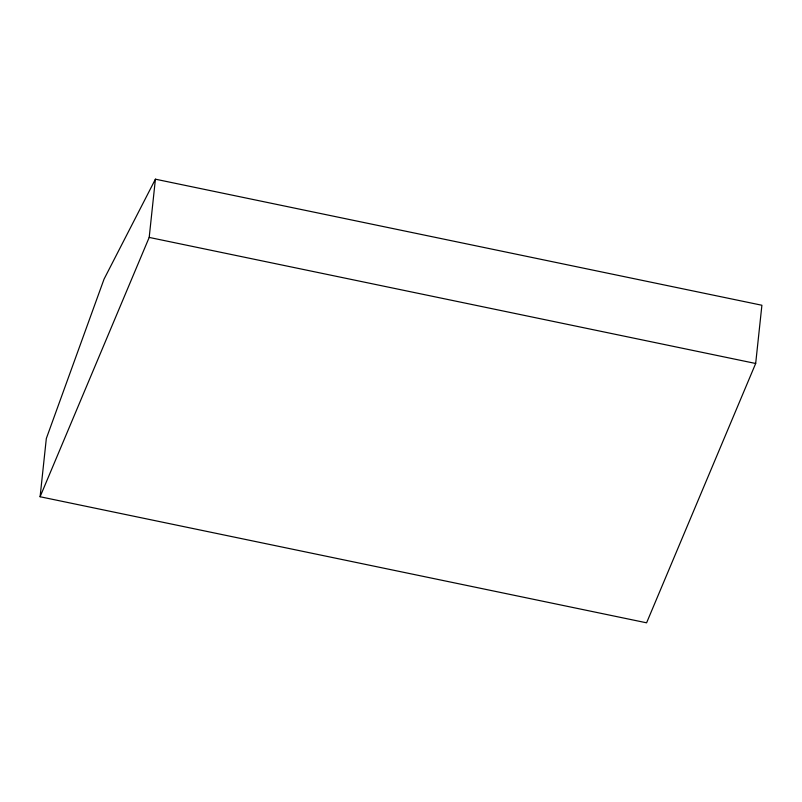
<?xml version="1.0" encoding="UTF-8"?>
<svg xmlns="http://www.w3.org/2000/svg" width="802" height="802" viewBox="0 0 802 802"><rect width="100%" height="100%" fill="white"/><g stroke="black" fill="none" stroke-linecap="round" stroke-linejoin="round"><path stroke-width="1.2" d="M40.1 496.749L46.326 438.514L104.039 279.146L155.408 179.187L761.9 305.251L755.674 363.486L646.592 622.813L40.1 496.749L149.192 237.422L155.408 179.187M149.192 237.422L755.674 363.486"/></g></svg>
